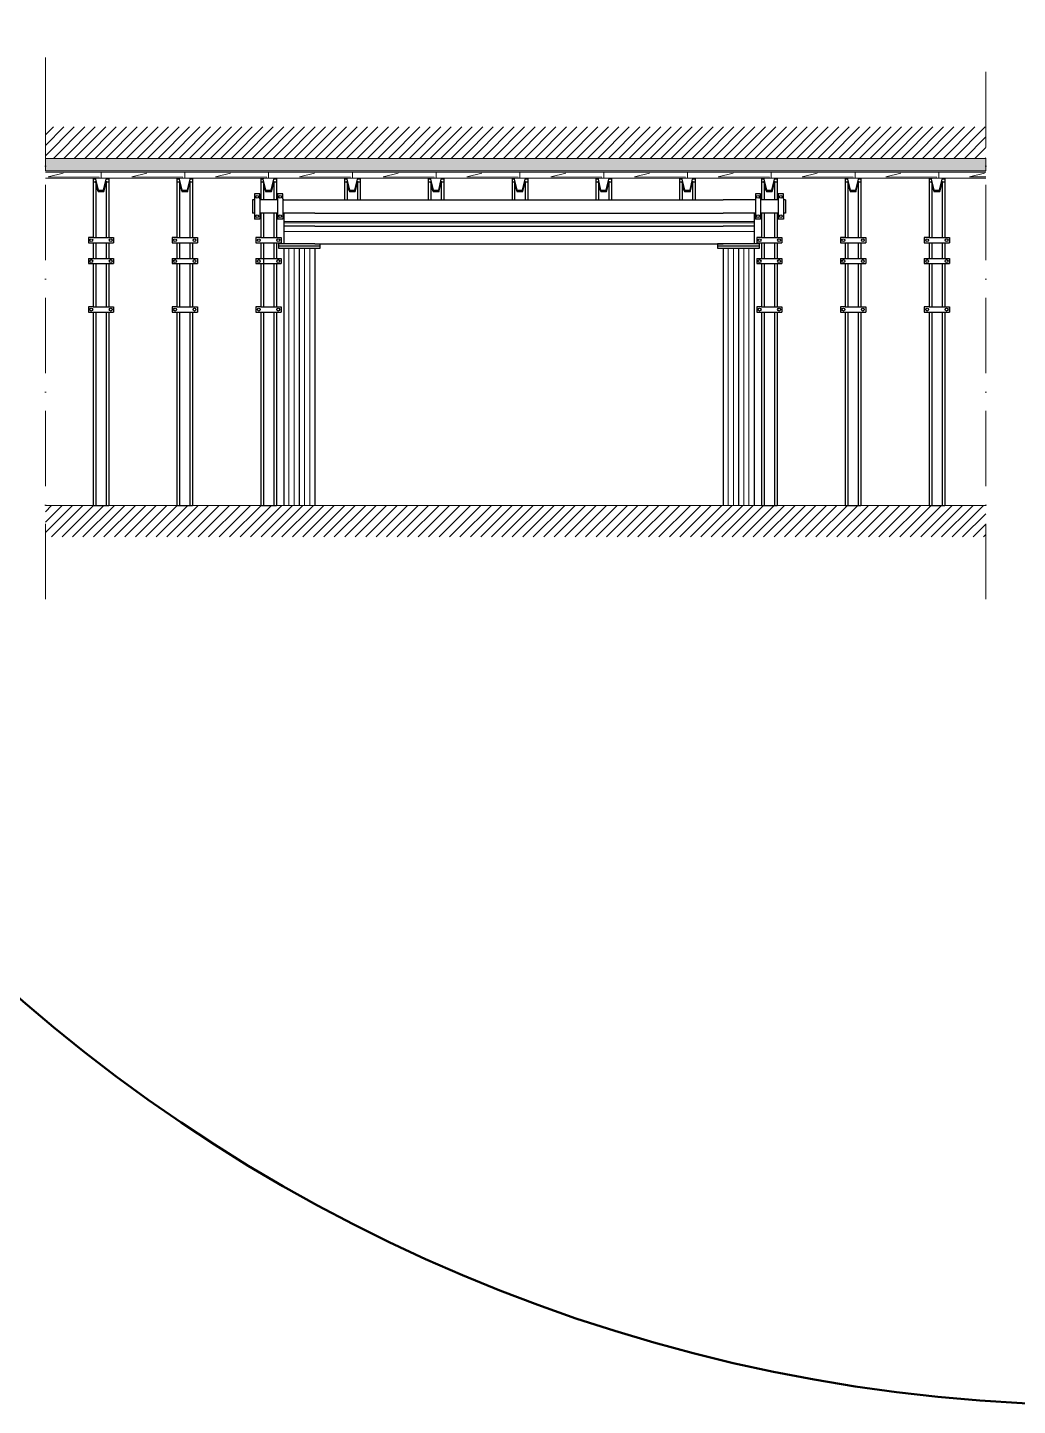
# Model space of a CAD drawing. Header units: millimetres. Extents: x -46762 to 217101, y -107409 to 31524.
# Drawn here: x 79393 to 88846, y -65277 to -52111 of the extents above; entities that cross this region are included whole.
import ezdxf

# ---------------------------------------------------------------- set-up
doc = ezdxf.new("R2010")
doc.units = ezdxf.units.MM
doc.linetypes.add('ACAD_ISO10W100', pattern=[18, 12, -3, 0, -3])

msp = doc.modelspace()

# ---------------------------------------------------------------- hatches: boundary and pattern name
at = {"lineweight": 15}
h = msp.add_hatch(dxfattribs=at)
h.set_pattern_fill('JIS_WOOD', scale=100, style=0)
h.paths.add_polyline_path([(79563.13, -53061.23), (88543.67, -53061.23), (88543.67, -53361.23), (79563.13, -53361.23)])
h = msp.add_hatch(dxfattribs=at)
h.set_pattern_fill('GRAVEL', scale=10, style=0)
h.set_pattern_definition([(228.0128, (182.88, 254), (-2032.0017266, -2286.002809), [34.1721, -3383.05]), (184.9697, (160.02, 228.6), (3048.0049306, 253.9982075), [58.6405, -5805.4]), (132.5104, (101.6, 223.52), (2539.9981518, -2794.0027292), [41.3482, -4093.47]), (267.2737, (2.54, 160.02), (253.9988971, 5079.9983653), [53.4005, -5286.64]), (292.8337, (0, 106.68), (-1270.0036056, 3048.001733), [52.3634, -5183.98]), (357.2737, (20.32, 58.42), (-5079.9983653, 253.9988971), [53.4005, -5286.64]), (37.6942, (73.66, 55.88), (-3302.0020861, -2539.9977357), [70.6194, -6991.31]), (72.2553, (129.54, 99.06), (1778.00355655, 5588.0016206), [66.672, -6600.53]), (121.4296, (149.86, 162.56), (-2032.0005235, 3301.996116), [53.5813, -5304.55]), (175.2364, (121.92, 208.28), (2793.9978053, -253.9976163), [61.1713, -2997.39]), (222.3974, (60.96, 213.36), (-3048.0000917, -2793.99636506), [79.1078, -7831.68]), (138.8141, (254, 157.48), (-1777.9988674, 1523.9976557), [27.0005, -2673.06]), (171.4692, (233.68, 175.26), (3301.9949596, -508.00128), [51.3682, -5085.46]), (225, (182.88, 182.88), (-5e-14, -253.99983), [35.9209, -323.289]), (203.1986, (165.1, 213.36), (1270.004283, 508.002227), [19.3441, -1915.06]), (291.8014, (147.32, 205.74), (-254.000178, 762.00049), [27.3566, -1340.48]), (30.9638, (157.48, 180.34), (761.999195, 508.000396), [44.432, -1436.63]), (161.5651, (195.58, 203.2), (508.00023, -253.99962), [32.1287, -771.09]), (16.3895, (0, 205.74), (2540.0014014, 761.998415), [45.0088, -4455.88]), (70.3462, (43.18, 218.44), (-1015.997169, -2793.9960489), [37.7599, -3738.22]), (293.1986, (195.58, 254), (-508.002227, 1270.004283), [38.688, -1895.72]), (343.6105, (210.82, 218.44), (-2540.0014014, 761.998415), [45.0088, -4455.88]), (339.444, (0, 48.26), (-1270.001576, 507.999384), [43.4035, -2126.77]), (294.7751, (40.64, 33.02), (-1269.9970404, 2793.9987026), [36.3672, -3600.36]), (66.8014, (198.12, 0), (508.002227, 1270.004283), [38.688, -1895.72]), (17.354, (213.36, 35.56), (-3302.0001782, -1015.9984676), [42.5783, -4215.24]), (69.444, (73.66, 0), (-507.999384, -1270.001576), [21.7018, -2148.48]), (101.3099, (182.88, 0), (-253.998746, 1015.996746), [12.9515, -1282.2]), (165.9638, (180.34, 12.7), (762.000535, -253.99956), [52.3634, -994.905]), (186.009, (129.54, 25.4), (2539.9962544, 253.9994069), [48.5267, -4804.14]), (303.6901, (157.48, 157.48), (-254.000087, 507.99951), [36.6324, -879.178]), (353.1572, (177.8, 127), (4318.0017857, -508.0022752), [63.9557, -6331.6]), (60.9454, (241.3, 119.38), (-1015.9976366, -1777.995761), [26.1508, -2588.94]), (90, (254, 142.24), (-254, 254), [15.24, -238.76]), (120.2564, (124.46, 33.02), (1015.9978467, -1777.9991032), [35.2867, -3493.39]), (48.0128, (106.68, 63.5), (2032.0017266, 2286.002809), [68.3443, -3348.88]), (0, (152.4, 114.3), (254, 254), [66.04, -187.96]), (325.3048, (218.44, 114.3), (-2539.995599, 1778.000169), [40.161, -3975.93]), (254.0546, (251.46, 91.44), (-254.000648, -1016.00242), [36.9829, -1812.17]), (207.646, (241.3, 55.88), (-4825.9983049, -2540.0015975), [60.2145, -5961.25]), (175.4261, (187.96, 27.94), (-3302.0007605, 253.9987711), [63.7029, -6306.58]), (175.4261, (187.96, 27.94), (-3302.0007605, 253.9987711), [63.7029, -6306.58])])
h.paths.add_polyline_path([(79563.13, -53481.23), (88543.67, -53481.23), (88543.67, -53361.23), (79563.13, -53361.23)])
h = msp.add_hatch(dxfattribs=at)
h.set_pattern_fill('JIS_WOOD', scale=100, style=0)
h.paths.add_polyline_path([(79563.13, -56978.14), (79563.13, -56678.14), (84085.19, -56678.14), (88543.67, -56678.14), (88543.67, -56978.14), (84085.19, -56978.14)])

# ---------------------------------------------------------------- linework, layer by layer
at = {"color": 7, "linetype": 'ACAD_ISO10W100', "lineweight": 0, "ltscale": 60}
for p, q in [((79563.13, -57574.41), (79563.13, -52396.11)), ((88543.67, -57574.41), (88543.67, -52396.11))]:
    msp.add_line(p, q, dxfattribs=at)
at = {"color": 7, "lineweight": 15}
for p, q in [((79563.13, -53361.23), (79563.13, -52396.11)), ((79563.13, -53361.23), (88543.67, -53361.23)), ((79563.13, -53481.23), (79563.13, -53361.23)), ((88543.67, -53481.23), (88543.67, -53361.23)), ((79563.13, -53481.23), (88543.67, -53481.23)), ((81610.57, -53714.82), (81619.26, -53714.82)), ((81768.76, -53714.82), (81779.25, -53714.82)), ((86392.93, -53714.82), (86401.62, -53714.82)), ((86551.12, -53714.82), (86561.61, -53714.82)), ((81610.57, -53741.82), (81619.26, -53741.82)), ((81768.76, -53741.82), (81779.25, -53741.82)), ((86392.93, -53741.82), (86401.62, -53741.82)), ((86551.12, -53741.82), (86561.61, -53741.82)), ((81610.57, -53900.32), (81619.26, -53900.32)), ((81610.57, -53927.32), (81619.26, -53927.32)), ((81768.76, -53900.32), (81779.25, -53900.32)), ((81768.76, -53927.32), (81779.25, -53927.32)), ((82135.19, -53963.14), (81840.31, -53963.14)), ((82135.19, -53978.14), (81840.31, -53978.14)), ((82135.19, -53963.14), (86035.19, -53963.14)), ((82135.19, -53978.14), (86035.19, -53978.14)), ((86330.06, -53963.14), (86035.19, -53963.14)), ((86330.06, -53978.14), (86035.19, -53978.14)), ((86392.93, -53900.32), (86401.62, -53900.32)), ((86392.93, -53927.32), (86401.62, -53927.32)), ((86551.12, -53900.32), (86561.61, -53900.32)), ((86551.12, -53927.32), (86561.61, -53927.32)), ((82135.19, -54061.14), (81840.31, -54061.14)), ((82135.19, -54061.14), (86035.19, -54061.14)), ((86330.06, -54061.14), (86035.19, -54061.14)), ((81888.86, -54218.14), (81888.86, -56678.14)), ((81939.15, -54218.14), (81939.15, -56678.14)), ((82036.35, -54218.14), (82036.35, -56678.14)), ((82086.64, -54218.14), (82086.64, -56678.14)), ((86083.74, -54218.14), (86083.74, -56678.14)), ((86134.03, -54218.14), (86134.03, -56678.14)), ((86231.23, -54218.14), (86231.23, -56678.14)), ((86281.51, -54218.14), (86281.51, -56678.14)), ((84085.19, -56678.14), (79563.13, -56678.14)), ((84085.19, -56678.14), (88543.67, -56678.14))]:
    msp.add_line(p, q, dxfattribs=at)
for p, q in [((80019.26, -53555.14), (80019.26, -53584.14)), ((80019.26, -53555.14), (80038.26, -53555.14)), ((80019.26, -53584.14), (80039.26, -53584.14)), ((80019.26, -53584.14), (80019.26, -54117.14)), ((80068.71, -53665.14), (80044.1, -53559.78)), ((80119.31, -53665.14), (80143.92, -53559.78)), ((80148.76, -53584.14), (80168.76, -53584.14)), ((80149.76, -53555.14), (80168.76, -53555.14)), ((80168.76, -53555.14), (80168.76, -53584.14)), ((80168.76, -53584.14), (80168.76, -54117.14)), ((80819.26, -53555.14), (80819.26, -53584.14)), ((80819.26, -53555.14), (80838.26, -53555.14)), ((80819.26, -53584.14), (80839.26, -53584.14)), ((80819.26, -53584.14), (80819.26, -54117.14)), ((80868.71, -53665.14), (80844.1, -53559.78)), ((80919.31, -53665.14), (80943.92, -53559.78)), ((80948.76, -53584.14), (80968.76, -53584.14)), ((80949.76, -53555.14), (80968.76, -53555.14)), ((80968.76, -53555.14), (80968.76, -53584.14)), ((80968.76, -53584.14), (80968.76, -54117.14)), ((81619.26, -53555.14), (81619.26, -53584.14)), ((81619.26, -53555.14), (81638.26, -53555.14)), ((81619.26, -53584.14), (81639.26, -53584.14)), ((81619.26, -53584.14), (81619.26, -53756.14)), ((81668.71, -53665.14), (81644.1, -53559.78)), ((81719.31, -53665.14), (81743.92, -53559.78)), ((81748.76, -53584.14), (81768.76, -53584.14)), ((81749.76, -53555.14), (81768.76, -53555.14)), ((81768.76, -53555.14), (81768.76, -53584.14)), ((81768.76, -53584.14), (81768.76, -53756.14)), ((82419.26, -53555.14), (82419.26, -53584.14)), ((82419.26, -53555.14), (82438.26, -53555.14)), ((82419.26, -53584.14), (82439.26, -53584.14)), ((82419.26, -53584.14), (82419.26, -53756.14)), ((82468.71, -53665.14), (82444.1, -53559.78)), ((82519.31, -53665.14), (82543.92, -53559.78)), ((82548.76, -53584.14), (82568.76, -53584.14)), ((82549.76, -53555.14), (82568.76, -53555.14)), ((82568.76, -53555.14), (82568.76, -53584.14)), ((82568.76, -53584.14), (82568.76, -53756.14)), ((83219.26, -53555.14), (83219.26, -53584.14)), ((83219.26, -53555.14), (83238.26, -53555.14)), ((83219.26, -53584.14), (83239.26, -53584.14)), ((83219.26, -53584.14), (83219.26, -53756.14)), ((83268.71, -53665.14), (83244.1, -53559.78)), ((83319.31, -53665.14), (83343.92, -53559.78)), ((83348.76, -53584.14), (83368.76, -53584.14)), ((83349.76, -53555.14), (83368.76, -53555.14)), ((83368.76, -53555.14), (83368.76, -53584.14)), ((83368.76, -53584.14), (83368.76, -53756.14)), ((84019.26, -53555.14), (84019.26, -53584.14)), ((84019.26, -53555.14), (84038.26, -53555.14)), ((84019.26, -53584.14), (84039.26, -53584.14)), ((84019.26, -53584.14), (84019.26, -53756.14)), ((84068.71, -53665.14), (84044.1, -53559.78)), ((84119.31, -53665.14), (84143.92, -53559.78)), ((84148.76, -53584.14), (84168.76, -53584.14)), ((84149.76, -53555.14), (84168.76, -53555.14)), ((84168.76, -53555.14), (84168.76, -53584.14)), ((84168.76, -53584.14), (84168.76, -53756.14)), ((84819.26, -53555.14), (84819.26, -53584.14)), ((84819.26, -53555.14), (84838.26, -53555.14)), ((84819.26, -53584.14), (84839.26, -53584.14)), ((84819.26, -53584.14), (84819.26, -53756.14)), ((84868.71, -53665.14), (84844.1, -53559.78)), ((84919.31, -53665.14), (84943.92, -53559.78)), ((84948.76, -53584.14), (84968.76, -53584.14)), ((84949.76, -53555.14), (84968.76, -53555.14)), ((84968.76, -53555.14), (84968.76, -53584.14)), ((84968.76, -53584.14), (84968.76, -53756.14)), ((85619.26, -53555.14), (85619.26, -53584.14)), ((85619.26, -53555.14), (85638.26, -53555.14)), ((85619.26, -53584.14), (85639.26, -53584.14)), ((85619.26, -53584.14), (85619.26, -53756.14)), ((85668.71, -53665.14), (85644.1, -53559.78)), ((85719.31, -53665.14), (85743.92, -53559.78)), ((85748.76, -53584.14), (85768.76, -53584.14)), ((85749.76, -53555.14), (85768.76, -53555.14)), ((85768.76, -53555.14), (85768.76, -53584.14)), ((85768.76, -53584.14), (85768.76, -53756.14)), ((86401.62, -53555.14), (86401.62, -53584.14)), ((86401.62, -53555.14), (86420.62, -53555.14)), ((86401.62, -53584.14), (86421.62, -53584.14)), ((86401.62, -53584.14), (86401.62, -53756.14)), ((86451.07, -53665.14), (86426.46, -53559.78)), ((86501.67, -53665.14), (86526.28, -53559.78)), ((86531.12, -53584.14), (86551.12, -53584.14)), ((86532.12, -53555.14), (86551.12, -53555.14)), ((86551.12, -53555.14), (86551.12, -53584.14)), ((86551.12, -53584.14), (86551.12, -53756.14)), ((87201.62, -53555.14), (87201.62, -53584.14)), ((87201.62, -53555.14), (87220.62, -53555.14)), ((87201.62, -53584.14), (87221.62, -53584.14)), ((87201.62, -53584.14), (87201.62, -54117.14)), ((87251.07, -53665.14), (87226.46, -53559.78)), ((87301.67, -53665.14), (87326.28, -53559.78)), ((87331.12, -53584.14), (87351.12, -53584.14)), ((87332.12, -53555.14), (87351.12, -53555.14)), ((87351.12, -53555.14), (87351.12, -53584.14)), ((87351.12, -53584.14), (87351.12, -54117.14)), ((88001.62, -53555.14), (88001.62, -53584.14)), ((88001.62, -53555.14), (88020.62, -53555.14)), ((88001.62, -53584.14), (88021.62, -53584.14)), ((88001.62, -53584.14), (88001.62, -54117.14)), ((88051.07, -53665.14), (88026.46, -53559.78)), ((88101.67, -53665.14), (88126.28, -53559.78)), ((88131.12, -53584.14), (88151.12, -53584.14)), ((88132.12, -53555.14), (88151.12, -53555.14)), ((88151.12, -53555.14), (88151.12, -53584.14)), ((88151.12, -53584.14), (88151.12, -54117.14)), ((80044.26, -53589.14), (80044.26, -54117.14)), ((80064.26, -53672.14), (80044.26, -53589.14)), ((80068.71, -53665.14), (80119.31, -53665.14)), ((80070.26, -53678.14), (80117.76, -53678.14)), ((80123.76, -53672.14), (80143.76, -53589.14)), ((80143.76, -53589.14), (80143.76, -54117.14)), ((80844.26, -53589.14), (80844.26, -54117.14)), ((80864.26, -53672.14), (80844.26, -53589.14)), ((80868.71, -53665.14), (80919.31, -53665.14)), ((80870.26, -53678.14), (80917.76, -53678.14)), ((80923.76, -53672.14), (80943.76, -53589.14)), ((80943.76, -53589.14), (80943.76, -54117.14)), ((81560.57, -53700.82), (81560.57, -53941.32)), ((81610.57, -53700.82), (81560.57, -53700.82)), ((81610.57, -53746.32), (81610.57, -53700.82)), ((81644.26, -53589.14), (81644.26, -53756.14)), ((81664.26, -53672.14), (81644.26, -53589.14)), ((81668.71, -53665.14), (81719.31, -53665.14)), ((81670.26, -53678.14), (81717.76, -53678.14)), ((81723.76, -53672.14), (81743.76, -53589.14)), ((81743.76, -53589.14), (81743.76, -53756.14)), ((81779.25, -53700.82), (81779.25, -53941.32)), ((81829.25, -53700.82), (81779.25, -53700.82)), ((81829.25, -53746.32), (81829.25, -53700.82)), ((82444.26, -53589.14), (82444.26, -53756.14)), ((82464.26, -53672.14), (82444.26, -53589.14)), ((82468.71, -53665.14), (82519.31, -53665.14)), ((82470.26, -53678.14), (82517.76, -53678.14)), ((82523.76, -53672.14), (82543.76, -53589.14)), ((82543.76, -53589.14), (82543.76, -53756.14)), ((83244.26, -53589.14), (83244.26, -53756.14)), ((83264.26, -53672.14), (83244.26, -53589.14)), ((83268.71, -53665.14), (83319.31, -53665.14)), ((83270.26, -53678.14), (83317.76, -53678.14)), ((83323.76, -53672.14), (83343.76, -53589.14)), ((83343.76, -53589.14), (83343.76, -53756.14)), ((84044.26, -53589.14), (84044.26, -53756.14)), ((84064.26, -53672.14), (84044.26, -53589.14)), ((84068.71, -53665.14), (84119.31, -53665.14)), ((84070.26, -53678.14), (84117.76, -53678.14)), ((84123.76, -53672.14), (84143.76, -53589.14)), ((84143.76, -53589.14), (84143.76, -53756.14)), ((84844.26, -53589.14), (84844.26, -53756.14)), ((84864.26, -53672.14), (84844.26, -53589.14)), ((84868.71, -53665.14), (84919.31, -53665.14)), ((84870.26, -53678.14), (84917.76, -53678.14)), ((84923.76, -53672.14), (84943.76, -53589.14)), ((84943.76, -53589.14), (84943.76, -53756.14)), ((85644.26, -53589.14), (85644.26, -53756.14)), ((85664.26, -53672.14), (85644.26, -53589.14)), ((85668.71, -53665.14), (85719.31, -53665.14)), ((85670.26, -53678.14), (85717.76, -53678.14)), ((85723.76, -53672.14), (85743.76, -53589.14)), ((85743.76, -53589.14), (85743.76, -53756.14)), ((86342.93, -53700.82), (86342.93, -53941.32)), ((86392.93, -53700.82), (86342.93, -53700.82)), ((86392.93, -53746.32), (86392.93, -53700.82)), ((86426.62, -53589.14), (86426.62, -53756.14)), ((86446.62, -53672.14), (86426.62, -53589.14)), ((86451.07, -53665.14), (86501.67, -53665.14)), ((86452.62, -53678.14), (86500.12, -53678.14)), ((86506.12, -53672.14), (86526.12, -53589.14)), ((86526.12, -53589.14), (86526.12, -53756.14)), ((86561.61, -53700.82), (86561.61, -53941.32)), ((86611.61, -53700.82), (86561.61, -53700.82)), ((86611.61, -53746.32), (86611.61, -53700.82)), ((87226.62, -53589.14), (87226.62, -54117.14)), ((87246.62, -53672.14), (87226.62, -53589.14)), ((87251.07, -53665.14), (87301.67, -53665.14)), ((87252.62, -53678.14), (87300.12, -53678.14)), ((87306.12, -53672.14), (87326.12, -53589.14)), ((87326.12, -53589.14), (87326.12, -54117.14)), ((88026.62, -53589.14), (88026.62, -54117.14)), ((88046.62, -53672.14), (88026.62, -53589.14)), ((88051.07, -53665.14), (88101.67, -53665.14)), ((88052.62, -53678.14), (88100.12, -53678.14)), ((88106.12, -53672.14), (88126.12, -53589.14)), ((88126.12, -53589.14), (88126.12, -54117.14)), ((81610.57, -53746.32), (81610.57, -53895.82)), ((81829.25, -53746.32), (81829.25, -53895.82)), ((86392.93, -53746.32), (86392.93, -53895.82)), ((86611.61, -53746.32), (86611.61, -53895.82)), ((81610.57, -53941.32), (81560.57, -53941.32)), ((81610.57, -53895.82), (81610.57, -53941.32)), ((81619.26, -53886.14), (81619.26, -54117.14)), ((81644.26, -53886.14), (81644.26, -54117.14)), ((81743.76, -53886.14), (81743.76, -54117.14)), ((81768.76, -53886.14), (81768.76, -54117.14)), ((81829.25, -53941.32), (81779.25, -53941.32)), ((81829.25, -53895.82), (81829.25, -53941.32)), ((86392.93, -53941.32), (86342.93, -53941.32)), ((86392.93, -53895.82), (86392.93, -53941.32)), ((86401.62, -53886.14), (86401.62, -54117.14)), ((86426.62, -53886.14), (86426.62, -54117.14)), ((86526.12, -53886.14), (86526.12, -54117.14)), ((86551.12, -53886.14), (86551.12, -54117.14)), ((86611.61, -53941.32), (86561.61, -53941.32)), ((86611.61, -53895.82), (86611.61, -53941.32)), ((81619.26, -54061.14), (81619.26, -54117.14)), ((81743.76, -54061.14), (81743.76, -54117.14)), ((81768.76, -54061.14), (81768.76, -54117.14)), ((86401.62, -54061.14), (86401.62, -54117.14)), ((86526.12, -54061.14), (86526.12, -54117.14)), ((86551.12, -54061.14), (86551.12, -54117.14)), ((80019.26, -54117.14), (79973.76, -54117.14)), ((79973.76, -54117.14), (79973.76, -54167.14)), ((79973.76, -54167.14), (80214.26, -54167.14)), ((80019.26, -54117.14), (80168.76, -54117.14)), ((80019.26, -54167.14), (80019.26, -54317.14)), ((80019.26, -54167.14), (80019.26, -54317.14)), ((80044.26, -54167.14), (80044.26, -54317.14)), ((80044.26, -54167.14), (80044.26, -54317.14)), ((80143.76, -54167.14), (80143.76, -54317.14)), ((80143.76, -54167.14), (80143.76, -54317.14)), ((80168.76, -54117.14), (80214.26, -54117.14)), ((80168.76, -54167.14), (80168.76, -54317.14)), ((80168.76, -54167.14), (80168.76, -54317.14)), ((80214.26, -54117.14), (80214.26, -54167.14)), ((80819.26, -54117.14), (80773.76, -54117.14)), ((80773.76, -54117.14), (80773.76, -54167.14)), ((80773.76, -54167.14), (81014.26, -54167.14)), ((80819.26, -54117.14), (80968.76, -54117.14)), ((80819.26, -54167.14), (80819.26, -54317.14)), ((80819.26, -54167.14), (80819.26, -54317.14)), ((80844.26, -54167.14), (80844.26, -54317.14)), ((80844.26, -54167.14), (80844.26, -54317.14)), ((80943.76, -54167.14), (80943.76, -54317.14)), ((80943.76, -54167.14), (80943.76, -54317.14)), ((80968.76, -54117.14), (81014.26, -54117.14)), ((80968.76, -54167.14), (80968.76, -54317.14)), ((80968.76, -54167.14), (80968.76, -54317.14)), ((81014.26, -54117.14), (81014.26, -54167.14)), ((81619.26, -54117.14), (81573.76, -54117.14)), ((81573.76, -54117.14), (81573.76, -54167.14)), ((81573.76, -54167.14), (81814.26, -54167.14)), ((81619.26, -54117.14), (81768.76, -54117.14)), ((81619.26, -54167.14), (81619.26, -54317.14)), ((81619.26, -54167.14), (81619.26, -54317.14)), ((81644.26, -54167.14), (81644.26, -54367.14)), ((81644.26, -54167.14), (81644.26, -54317.14)), ((81644.26, -54167.14), (81644.26, -54178.14)), ((81743.76, -54167.14), (81743.76, -54317.14)), ((81743.76, -54167.14), (81743.76, -54317.14)), ((81768.76, -54117.14), (81814.26, -54117.14)), ((81768.76, -54167.14), (81768.76, -54317.14)), ((81768.76, -54167.14), (81768.76, -54317.14)), ((81814.26, -54117.14), (81814.26, -54167.14)), ((86401.62, -54117.14), (86356.12, -54117.14)), ((86356.12, -54117.14), (86356.12, -54167.14)), ((86356.12, -54167.14), (86596.62, -54167.14)), ((86401.62, -54117.14), (86551.12, -54117.14)), ((86401.62, -54167.14), (86401.62, -54317.14)), ((86401.62, -54167.14), (86401.62, -54317.14)), ((86426.62, -54167.14), (86426.62, -54317.14)), ((86426.62, -54167.14), (86426.62, -54317.14)), ((86426.62, -54167.14), (86426.62, -54178.14)), ((86526.12, -54167.14), (86526.12, -54317.14)), ((86526.12, -54167.14), (86526.12, -54317.14)), ((86551.12, -54117.14), (86596.62, -54117.14)), ((86551.12, -54167.14), (86551.12, -54317.14)), ((86551.12, -54167.14), (86551.12, -54317.14)), ((86596.62, -54117.14), (86596.62, -54167.14)), ((87201.62, -54117.14), (87156.12, -54117.14)), ((87156.12, -54117.14), (87156.12, -54167.14)), ((87156.12, -54167.14), (87396.62, -54167.14)), ((87201.62, -54117.14), (87351.12, -54117.14)), ((87201.62, -54167.14), (87201.62, -54317.14)), ((87201.62, -54167.14), (87201.62, -54317.14)), ((87226.62, -54167.14), (87226.62, -54317.14)), ((87226.62, -54167.14), (87226.62, -54317.14)), ((87326.12, -54167.14), (87326.12, -54317.14)), ((87326.12, -54167.14), (87326.12, -54317.14)), ((87351.12, -54117.14), (87396.62, -54117.14)), ((87351.12, -54167.14), (87351.12, -54317.14)), ((87351.12, -54167.14), (87351.12, -54317.14)), ((87396.62, -54117.14), (87396.62, -54167.14)), ((88001.62, -54117.14), (87956.12, -54117.14)), ((87956.12, -54117.14), (87956.12, -54167.14)), ((87956.12, -54167.14), (88196.62, -54167.14)), ((88001.62, -54117.14), (88151.12, -54117.14)), ((88001.62, -54167.14), (88001.62, -54317.14)), ((88001.62, -54167.14), (88001.62, -54317.14)), ((88026.62, -54167.14), (88026.62, -54317.14)), ((88026.62, -54167.14), (88026.62, -54317.14)), ((88126.12, -54167.14), (88126.12, -54317.14)), ((88126.12, -54167.14), (88126.12, -54317.14)), ((88151.12, -54117.14), (88196.62, -54117.14)), ((88151.12, -54167.14), (88151.12, -54317.14)), ((88151.12, -54167.14), (88151.12, -54317.14)), ((88196.62, -54117.14), (88196.62, -54167.14)), ((79973.76, -54317.14), (80214.26, -54317.14)), ((79973.76, -54317.14), (79973.76, -54367.14)), ((79973.76, -54367.14), (80214.26, -54367.14)), ((80019.26, -54367.14), (80019.26, -54781.14)), ((80044.26, -54367.14), (80044.26, -54781.14)), ((80143.76, -54367.14), (80143.76, -54781.14)), ((80168.76, -54367.14), (80168.76, -54781.14)), ((80214.26, -54317.14), (80214.26, -54367.14)), ((80773.76, -54317.14), (81014.26, -54317.14)), ((80773.76, -54317.14), (80773.76, -54367.14)), ((80773.76, -54367.14), (81014.26, -54367.14)), ((80819.26, -54367.14), (80819.26, -54781.14)), ((80844.26, -54367.14), (80844.26, -54781.14)), ((80943.76, -54367.14), (80943.76, -54781.14)), ((80968.76, -54367.14), (80968.76, -54781.14)), ((81014.26, -54317.14), (81014.26, -54367.14)), ((81573.76, -54317.14), (81814.26, -54317.14)), ((81573.76, -54317.14), (81573.76, -54367.14)), ((81573.76, -54367.14), (81814.26, -54367.14)), ((81619.26, -54367.14), (81619.26, -54781.14)), ((81644.26, -54367.14), (81644.26, -54781.14)), ((81743.76, -54367.14), (81743.76, -54781.14)), ((81768.76, -54367.14), (81768.76, -54781.14)), ((81814.26, -54317.14), (81814.26, -54367.14)), ((86356.12, -54317.14), (86596.62, -54317.14)), ((86356.12, -54317.14), (86356.12, -54367.14)), ((86356.12, -54367.14), (86596.62, -54367.14)), ((86401.62, -54367.14), (86401.62, -54781.14)), ((86426.62, -54367.14), (86426.62, -54781.14)), ((86526.12, -54367.14), (86526.12, -54781.14)), ((86551.12, -54367.14), (86551.12, -54781.14)), ((86596.62, -54317.14), (86596.62, -54367.14)), ((87156.12, -54317.14), (87396.62, -54317.14)), ((87156.12, -54317.14), (87156.12, -54367.14)), ((87156.12, -54367.14), (87396.62, -54367.14)), ((87201.62, -54367.14), (87201.62, -54781.14)), ((87226.62, -54367.14), (87226.62, -54781.14)), ((87326.12, -54367.14), (87326.12, -54781.14)), ((87351.12, -54367.14), (87351.12, -54781.14)), ((87396.62, -54317.14), (87396.62, -54367.14)), ((87956.12, -54317.14), (88196.62, -54317.14)), ((87956.12, -54317.14), (87956.12, -54367.14)), ((87956.12, -54367.14), (88196.62, -54367.14)), ((88001.62, -54367.14), (88001.62, -54781.14)), ((88026.62, -54367.14), (88026.62, -54781.14)), ((88126.12, -54367.14), (88126.12, -54781.14)), ((88151.12, -54367.14), (88151.12, -54781.14)), ((88196.62, -54317.14), (88196.62, -54367.14)), ((79973.76, -54781.14), (79973.76, -54831.14)), ((80019.26, -54781.14), (79973.76, -54781.14)), ((79973.76, -54831.14), (80214.26, -54831.14)), ((80019.26, -54781.14), (80168.76, -54781.14)), ((80019.26, -54831.14), (80019.26, -56678.14)), ((80044.26, -54831.14), (80044.26, -56678.14)), ((80143.76, -54831.14), (80143.76, -56678.14)), ((80168.76, -54781.14), (80214.26, -54781.14)), ((80168.76, -54831.14), (80168.76, -56678.14)), ((80214.26, -54781.14), (80214.26, -54831.14)), ((80773.76, -54781.14), (80773.76, -54831.14)), ((80819.26, -54781.14), (80773.76, -54781.14)), ((80773.76, -54831.14), (81014.26, -54831.14)), ((80819.26, -54781.14), (80968.76, -54781.14)), ((80819.26, -54831.14), (80819.26, -56678.14)), ((80844.26, -54831.14), (80844.26, -56678.14)), ((80943.76, -54831.14), (80943.76, -56678.14)), ((80968.76, -54781.14), (81014.26, -54781.14)), ((80968.76, -54831.14), (80968.76, -56678.14)), ((81014.26, -54781.14), (81014.26, -54831.14)), ((81573.76, -54781.14), (81573.76, -54831.14)), ((81619.26, -54781.14), (81573.76, -54781.14)), ((81573.76, -54831.14), (81814.26, -54831.14)), ((81619.26, -54781.14), (81768.76, -54781.14)), ((81619.26, -54831.14), (81619.26, -56678.14)), ((81619.26, -54881.25), (81619.26, -55631.25)), ((81644.26, -54831.14), (81644.26, -56678.14)), ((81644.26, -54881.25), (81644.26, -55631.25)), ((81743.76, -54831.14), (81743.76, -56678.14)), ((81743.76, -54881.25), (81743.76, -55631.25)), ((81768.76, -54781.14), (81814.26, -54781.14)), ((81768.76, -54831.14), (81768.76, -56678.14)), ((81768.76, -54881.25), (81768.76, -55631.25)), ((81814.26, -54781.14), (81814.26, -54831.14)), ((86356.12, -54781.14), (86356.12, -54831.14)), ((86401.62, -54781.14), (86356.12, -54781.14)), ((86356.12, -54831.14), (86596.62, -54831.14)), ((86401.62, -54781.14), (86551.12, -54781.14)), ((86401.62, -54831.14), (86401.62, -56678.14)), ((86401.62, -54881.25), (86401.62, -55631.25)), ((86426.62, -54831.14), (86426.62, -56678.14)), ((86426.62, -54881.25), (86426.62, -55631.25)), ((86526.12, -54831.14), (86526.12, -56678.14)), ((86526.12, -54881.25), (86526.12, -55631.25)), ((86551.12, -54781.14), (86596.62, -54781.14)), ((86551.12, -54831.14), (86551.12, -56678.14)), ((86551.12, -54881.25), (86551.12, -55631.25)), ((86596.62, -54781.14), (86596.62, -54831.14)), ((87156.12, -54781.14), (87156.12, -54831.14)), ((87201.62, -54781.14), (87156.12, -54781.14)), ((87156.12, -54831.14), (87396.62, -54831.14)), ((87201.62, -54781.14), (87351.12, -54781.14)), ((87201.62, -54831.14), (87201.62, -56678.14)), ((87226.62, -54831.14), (87226.62, -56678.14)), ((87326.12, -54831.14), (87326.12, -56678.14)), ((87351.12, -54781.14), (87396.62, -54781.14)), ((87351.12, -54831.14), (87351.12, -56678.14)), ((87396.62, -54781.14), (87396.62, -54831.14)), ((87956.12, -54781.14), (87956.12, -54831.14)), ((88001.62, -54781.14), (87956.12, -54781.14)), ((87956.12, -54831.14), (88196.62, -54831.14)), ((88001.62, -54781.14), (88151.12, -54781.14)), ((88001.62, -54831.14), (88001.62, -56678.14)), ((88026.62, -54831.14), (88026.62, -56678.14)), ((88126.12, -54831.14), (88126.12, -56678.14)), ((88151.12, -54781.14), (88196.62, -54781.14)), ((88151.12, -54831.14), (88151.12, -56678.14)), ((88196.62, -54781.14), (88196.62, -54831.14)), ((80019.26, -56678.14), (80168.76, -56678.14)), ((80819.26, -56678.14), (80968.76, -56678.14)), ((81619.26, -56678.14), (81768.76, -56678.14)), ((86401.62, -56678.14), (86551.12, -56678.14)), ((87201.62, -56678.14), (87351.12, -56678.14)), ((88001.62, -56678.14), (88151.12, -56678.14))]:
    msp.add_line(p, q)
at = {"color": 7, "lineweight": 30}
for p, q in [((81540.31, -53756.14), (81540.31, -53886.14)), ((81560.57, -53756.14), (81540.31, -53756.14)), ((81779.25, -53756.14), (81610.57, -53756.14)), ((81840.31, -53756.14), (81829.25, -53756.14)), ((81840.31, -53756.14), (86035.19, -53756.14)), ((86342.93, -53756.14), (86035.19, -53756.14)), ((86561.61, -53756.14), (86392.93, -53756.14)), ((86630.06, -53756.14), (86611.61, -53756.14)), ((86630.06, -53756.14), (86630.06, -53886.14)), ((81560.57, -53886.14), (81540.31, -53886.14)), ((81779.25, -53886.14), (81610.57, -53886.14)), ((82135.19, -53886.14), (81829.25, -53886.14)), ((81840.31, -53886.14), (81840.31, -54178.14)), ((82135.19, -53886.14), (86035.19, -53886.14)), ((86342.93, -53886.14), (86035.19, -53886.14)), ((86330.06, -53886.14), (86330.06, -54178.14)), ((86561.61, -53886.14), (86392.93, -53886.14)), ((86630.06, -53886.14), (86611.61, -53886.14)), ((82135.19, -54009.14), (81840.31, -54009.14)), ((82135.19, -54009.14), (86035.19, -54009.14)), ((86330.06, -54009.14), (86035.19, -54009.14)), ((81840.31, -54178.14), (81787.81, -54178.14)), ((81787.81, -54178.14), (81787.81, -54198.14)), ((81787.81, -54198.14), (82187.81, -54198.14)), ((81787.81, -54198.14), (81787.81, -54218.14)), ((81787.81, -54218.14), (82187.81, -54218.14)), ((82135.19, -54178.14), (81840.31, -54178.14)), ((81840.31, -54218.14), (81840.31, -56678.14)), ((81987.7, -54218.14), (81987.7, -56678.14)), ((82135.19, -54178.14), (86035.19, -54178.14)), ((82135.19, -54218.14), (82135.19, -56678.14)), ((82187.81, -54198.14), (82187.81, -54178.14)), ((82187.81, -54218.14), (82187.81, -54198.14)), ((86035.19, -54178.14), (85982.69, -54178.14)), ((85982.69, -54178.14), (85982.69, -54198.14)), ((85982.69, -54198.14), (86382.69, -54198.14)), ((85982.69, -54198.14), (85982.69, -54218.14)), ((85982.69, -54218.14), (86382.69, -54218.14)), ((86382.69, -54178.14), (86035.19, -54178.14)), ((86035.19, -54218.14), (86035.19, -56678.14)), ((86182.58, -54218.14), (86182.58, -56678.14)), ((86330.06, -54218.14), (86330.06, -56678.14)), ((86382.69, -54198.14), (86382.69, -54178.14)), ((86382.69, -54218.14), (86382.69, -54198.14))]:
    msp.add_line(p, q, dxfattribs=at)
at = {"color": 7, "lineweight": 15}
for points in [[(79563.13, -53551.8), (80094.44, -53551.8), (80094.44, -53491.8), (79563.13, -53491.8)], [(80076.41, -53540.09), (79588.76, -53538.13), (79731.72, -53501.92)], [(80094.44, -53491.8), (80094.44, -53551.8), (80894.44, -53551.8), (80894.44, -53491.8), (80094.44, -53491.8)], [(80876.41, -53540.09), (80388.76, -53538.13), (80531.72, -53501.92)], [(80894.44, -53491.8), (80894.44, -53551.8), (81694.44, -53551.8), (81694.44, -53491.8), (80894.44, -53491.8)], [(81676.41, -53540.09), (81188.76, -53538.13), (81331.72, -53501.92)], [(81694.44, -53491.8), (81694.44, -53551.8), (82494.44, -53551.8), (82494.44, -53491.8), (81694.44, -53491.8)], [(82476.41, -53540.09), (81988.76, -53538.13), (82131.72, -53501.92)], [(82494.44, -53491.8), (82494.44, -53551.8), (83294.44, -53551.8), (83294.44, -53491.8), (82494.44, -53491.8)], [(83276.41, -53540.09), (82788.76, -53538.13), (82931.72, -53501.92)], [(83294.44, -53491.8), (83294.44, -53551.8), (84094.44, -53551.8), (84094.44, -53491.8), (83294.44, -53491.8)], [(84076.41, -53540.09), (83588.76, -53538.13), (83731.72, -53501.92)], [(84094.44, -53491.8), (84094.44, -53551.8), (84894.44, -53551.8), (84894.44, -53491.8), (84094.44, -53491.8)], [(84876.41, -53540.09), (84388.76, -53538.13), (84531.72, -53501.92)], [(84894.44, -53491.8), (84894.44, -53551.8), (85694.44, -53551.8), (85694.44, -53491.8), (84894.44, -53491.8)], [(85676.41, -53540.09), (85188.76, -53538.13), (85331.72, -53501.92)], [(85694.44, -53491.8), (85694.44, -53551.8), (86494.44, -53551.8), (86494.44, -53491.8), (85694.44, -53491.8)], [(86476.41, -53540.09), (85988.76, -53538.13), (86131.72, -53501.92)], [(86494.44, -53491.8), (86494.44, -53551.8), (87294.44, -53551.8), (87294.44, -53491.8), (86494.44, -53491.8)], [(87276.41, -53540.09), (86788.76, -53538.13), (86931.72, -53501.92)], [(87294.44, -53491.8), (87294.44, -53551.8), (88094.44, -53551.8), (88094.44, -53491.8), (87294.44, -53491.8)], [(88076.41, -53540.09), (87588.76, -53538.13), (87731.72, -53501.92)], [(88094.44, -53491.8), (88094.44, -53551.8), (88543.67, -53551.8)], [(88543.67, -53491.8), (88094.44, -53491.8)], [(88543.67, -53538.75), (88388.76, -53538.13), (88531.72, -53501.92)]]:
    msp.add_lwpolyline(points, dxfattribs=at)
at = {"color": 5, "lineweight": 50}
msp.add_circle((89704.46, -49454.65), 15822.23, dxfattribs=at)
for centre in [(81585.57, -53728.32), (81804.25, -53728.32), (86367.93, -53728.32), (86586.61, -53728.32), (81585.57, -53913.82), (81804.25, -53913.82), (86367.93, -53913.82), (86586.61, -53913.82), (80001.26, -54142.14), (80186.76, -54142.14), (80801.26, -54142.14), (80986.76, -54142.14), (81601.26, -54142.14), (81786.76, -54142.14), (86383.62, -54142.14), (86569.12, -54142.14), (87183.62, -54142.14), (87369.12, -54142.14), (87983.62, -54142.14), (88169.12, -54142.14), (80001.26, -54342.14), (80186.76, -54342.14), (80801.26, -54342.14), (80986.76, -54342.14), (81601.26, -54342.14), (81786.76, -54342.14), (86383.62, -54342.14), (86569.12, -54342.14), (87183.62, -54342.14), (87369.12, -54342.14), (87983.62, -54342.14), (88169.12, -54342.14), (80001.26, -54806.14), (80186.76, -54806.14), (80801.26, -54806.14), (80986.76, -54806.14), (81601.26, -54806.14), (81786.76, -54806.14), (86383.62, -54806.14), (86569.12, -54806.14), (87183.62, -54806.14), (87369.12, -54806.14), (87983.62, -54806.14), (88169.12, -54806.14)]:
    msp.add_circle(centre, 13.5)
for centre, radius, start, end in [((80038.26, -53561.14), 6, 0, 90), ((80039.26, -53589.14), 5, 0, 90), ((80149.76, -53561.14), 6, 90, 180), ((80148.76, -53589.14), 5, 90, 180), ((80838.26, -53561.14), 6, 0, 90), ((80839.26, -53589.14), 5, 0, 90), ((80949.76, -53561.14), 6, 90, 180), ((80948.76, -53589.14), 5, 90, 180), ((81638.26, -53561.14), 6, 0, 90), ((81639.26, -53589.14), 5, 0, 90), ((81749.76, -53561.14), 6, 90, 180), ((81748.76, -53589.14), 5, 90, 180), ((82438.26, -53561.14), 6, 0, 90), ((82439.26, -53589.14), 5, 0, 90), ((82549.76, -53561.14), 6, 90, 180), ((82548.76, -53589.14), 5, 90, 180), ((83238.26, -53561.14), 6, 0, 90), ((83239.26, -53589.14), 5, 0, 90), ((83349.76, -53561.14), 6, 90, 180), ((83348.76, -53589.14), 5, 90, 180), ((84038.26, -53561.14), 6, 0, 90), ((84039.26, -53589.14), 5, 0, 90), ((84149.76, -53561.14), 6, 90, 180), ((84148.76, -53589.14), 5, 90, 180), ((84838.26, -53561.14), 6, 0, 90), ((84839.26, -53589.14), 5, 0, 90), ((84949.76, -53561.14), 6, 90, 180), ((84948.76, -53589.14), 5, 90, 180), ((85638.26, -53561.14), 6, 0, 90), ((85639.26, -53589.14), 5, 0, 90), ((85749.76, -53561.14), 6, 90, 180), ((85748.76, -53589.14), 5, 90, 180), ((86420.62, -53561.14), 6, 0, 90), ((86421.62, -53589.14), 5, 0, 90), ((86532.12, -53561.14), 6, 90, 180), ((86531.12, -53589.14), 5, 90, 180), ((87220.62, -53561.14), 6, 0, 90), ((87221.62, -53589.14), 5, 0, 90), ((87332.12, -53561.14), 6, 90, 180), ((87331.12, -53589.14), 5, 90, 180), ((88020.62, -53561.14), 6, 0, 90), ((88021.62, -53589.14), 5, 0, 90), ((88132.12, -53561.14), 6, 90, 180), ((88131.12, -53589.14), 5, 90, 180), ((80070.26, -53672.14), 6, 180, 270), ((80117.76, -53672.14), 6, 270, 0), ((80870.26, -53672.14), 6, 180, 270), ((80917.76, -53672.14), 6, 270, 0), ((81670.26, -53672.14), 6, 180, 270), ((81717.76, -53672.14), 6, 270, 0), ((82470.26, -53672.14), 6, 180, 270), ((82517.76, -53672.14), 6, 270, 0), ((83270.26, -53672.14), 6, 180, 270), ((83317.76, -53672.14), 6, 270, 0), ((84070.26, -53672.14), 6, 180, 270), ((84117.76, -53672.14), 6, 270, 0), ((84870.26, -53672.14), 6, 180, 270), ((84917.76, -53672.14), 6, 270, 0), ((85670.26, -53672.14), 6, 180, 270), ((85717.76, -53672.14), 6, 270, 0), ((86452.62, -53672.14), 6, 180, 270), ((86500.12, -53672.14), 6, 270, 0), ((87252.62, -53672.14), 6, 180, 270), ((87300.12, -53672.14), 6, 270, 0), ((88052.62, -53672.14), 6, 180, 270), ((88100.12, -53672.14), 6, 270, 0)]:
    msp.add_arc(centre, radius, start, end)

doc.saveas('drawing.dxf')
